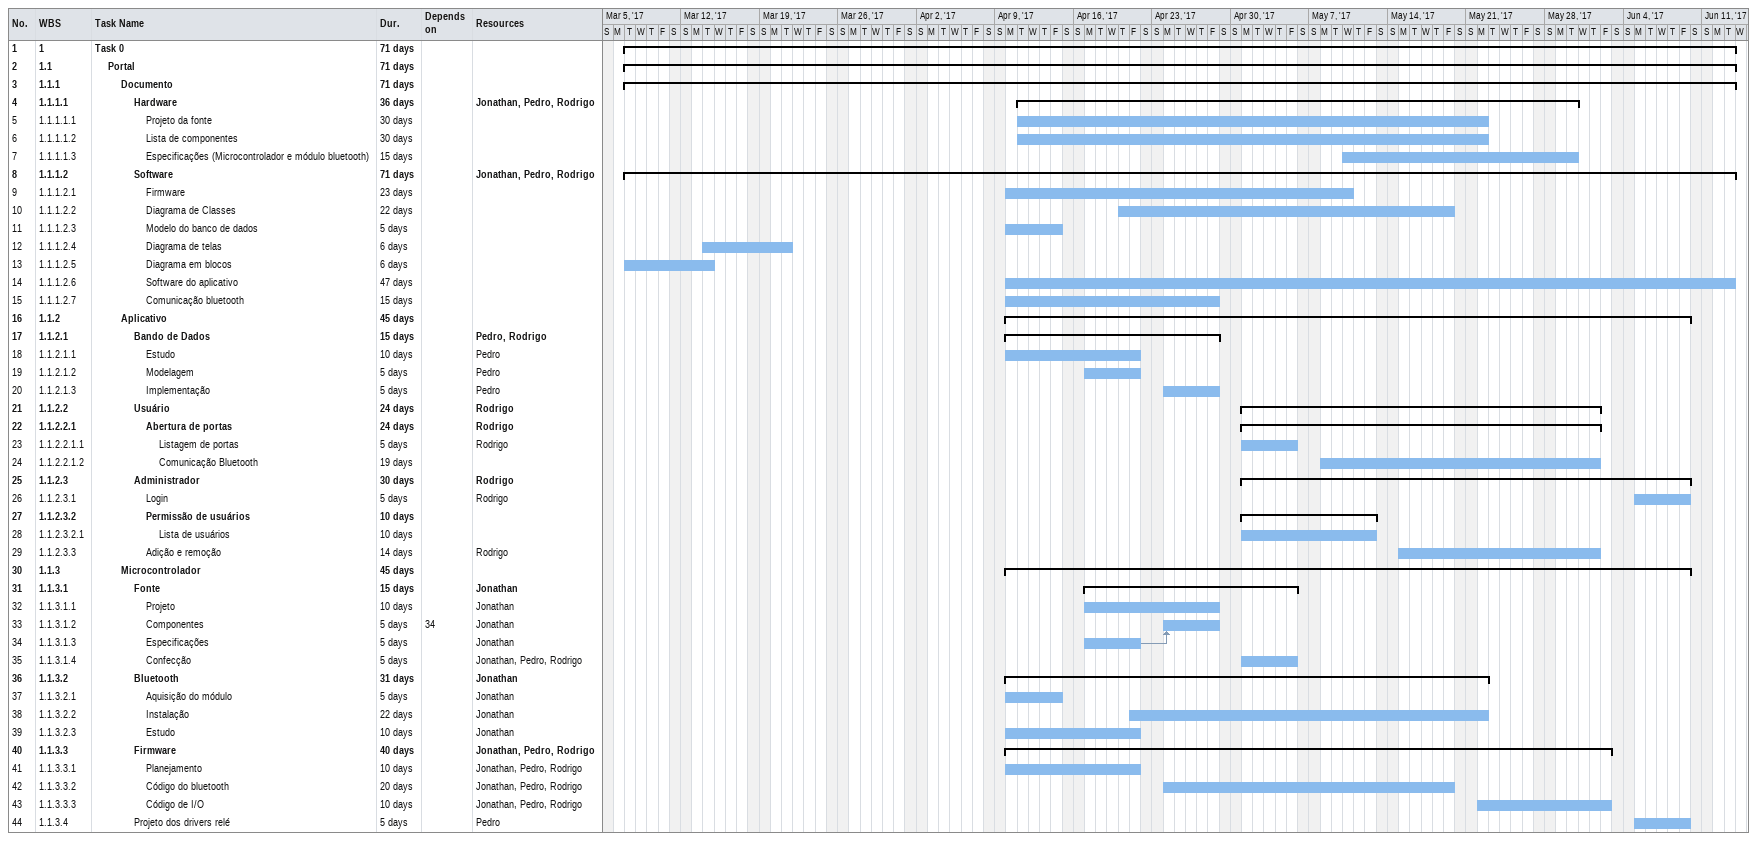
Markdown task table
| ID | WBS | Task | Duration | Start | Finish | Predecessors | Resources |
|---|---|---|---|---|---|---|---|
| 1 | 1 | **Task 0** | 71d | 2017-03-07 | 2017-06-13 |  |  |
| 2 | 1.1 | **Portal** | 71d | 2017-03-07 | 2017-06-13 |  |  |
| 3 | 1.1.1 | **Documento** | 71d | 2017-03-07 | 2017-06-13 |  |  |
| 4 | 1.1.1.1 | **Hardware** | 36d | 2017-04-11 | 2017-05-30 |  | Jonathan, Pedro, Rodrigo |
| 5 | 1.1.1.1.1 | Projeto da fonte | 30d | 2017-04-11 | 2017-05-22 |  |  |
| 6 | 1.1.1.1.2 | Lista de componentes | 30d | 2017-04-11 | 2017-05-22 |  |  |
| 7 | 1.1.1.1.3 | Especificações (Microcontrolador e módulo bluetooth) | 15d | 2017-05-10 | 2017-05-30 |  |  |
| 8 | 1.1.1.2 | **Software** | 71d | 2017-03-07 | 2017-06-13 |  | Jonathan, Pedro, Rodrigo |
| 9 | 1.1.1.2.1 | Firmware | 23d | 2017-04-10 | 2017-05-10 |  |  |
| 10 | 1.1.1.2.2 | Diagrama de Classes | 22d | 2017-04-20 | 2017-05-19 |  |  |
| 11 | 1.1.1.2.3 | Modelo do banco de dados | 5d | 2017-04-10 | 2017-04-14 |  |  |
| 12 | 1.1.1.2.4 | Diagrama de telas | 6d | 2017-03-14 | 2017-03-21 |  |  |
| 13 | 1.1.1.2.5 | Diagrama em blocos | 6d | 2017-03-07 | 2017-03-14 |  |  |
| 14 | 1.1.1.2.6 | Software do aplicativo | 47d | 2017-04-10 | 2017-06-13 |  |  |
| 15 | 1.1.1.2.7 | Comunicação bluetooth | 15d | 2017-04-10 | 2017-04-28 |  |  |
| 16 | 1.1.2 | **Aplicativo** | 45d | 2017-04-10 | 2017-06-09 |  |  |
| 17 | 1.1.2.1 | **Bando de Dados** | 15d | 2017-04-10 | 2017-04-28 |  | Pedro, Rodrigo |
| 18 | 1.1.2.1.1 | Estudo | 10d | 2017-04-10 | 2017-04-21 |  | Pedro |
| 19 | 1.1.2.1.2 | Modelagem | 5d | 2017-04-17 | 2017-04-21 |  | Pedro |
| 20 | 1.1.2.1.3 | Implementação | 5d | 2017-04-24 | 2017-04-28 |  | Pedro |
| 21 | 1.1.2.2 | **Usuário** | 24d | 2017-05-01 | 2017-06-01 |  | Rodrigo |
| 22 | 1.1.2.2.1 | **Abertura de portas** | 24d | 2017-05-01 | 2017-06-01 |  | Rodrigo |
| 23 | 1.1.2.2.1.1 | Listagem de portas | 5d | 2017-05-01 | 2017-05-05 |  | Rodrigo |
| 24 | 1.1.2.2.1.2 | Comunicação Bluetooth | 19d | 2017-05-08 | 2017-06-01 |  |  |
| 25 | 1.1.2.3 | **Administrador** | 30d | 2017-05-01 | 2017-06-09 |  | Rodrigo |
| 26 | 1.1.2.3.1 | Login | 5d | 2017-06-05 | 2017-06-09 |  | Rodrigo |
| 27 | 1.1.2.3.2 | **Permissão de usuários** | 10d | 2017-05-01 | 2017-05-12 |  |  |
| 28 | 1.1.2.3.2.1 | Lista de usuários | 10d | 2017-05-01 | 2017-05-12 |  |  |
| 29 | 1.1.2.3.3 | Adição e remoção | 14d | 2017-05-15 | 2017-06-01 |  | Rodrigo |
| 30 | 1.1.3 | **Microcontrolador** | 45d | 2017-04-10 | 2017-06-09 |  |  |
| 31 | 1.1.3.1 | **Fonte** | 15d | 2017-04-17 | 2017-05-05 |  | Jonathan |
| 32 | 1.1.3.1.1 | Projeto | 10d | 2017-04-17 | 2017-04-28 |  | Jonathan |
| 33 | 1.1.3.1.2 | Componentes | 5d | 2017-04-24 | 2017-04-28 | 34 | Jonathan |
| 34 | 1.1.3.1.3 | Especificações | 5d | 2017-04-17 | 2017-04-21 |  | Jonathan |
| 35 | 1.1.3.1.4 | Confecção | 5d | 2017-05-01 | 2017-05-05 |  | Jonathan, Pedro, Rodrigo |
| 36 | 1.1.3.2 | **Bluetooth** | 31d | 2017-04-10 | 2017-05-22 |  | Jonathan |
| 37 | 1.1.3.2.1 | Aquisição do módulo | 5d | 2017-04-10 | 2017-04-14 |  | Jonathan |
| 38 | 1.1.3.2.2 | Instalação | 22d | 2017-04-21 | 2017-05-22 |  | Jonathan |
| 39 | 1.1.3.2.3 | Estudo | 10d | 2017-04-10 | 2017-04-21 |  | Jonathan |
| 40 | 1.1.3.3 | **Firmware** | 40d | 2017-04-10 | 2017-06-02 |  | Jonathan, Pedro, Rodrigo |
| 41 | 1.1.3.3.1 | Planejamento | 10d | 2017-04-10 | 2017-04-21 |  | Jonathan, Pedro, Rodrigo |
| 42 | 1.1.3.3.2 | Código do bluetooth | 20d | 2017-04-24 | 2017-05-19 |  | Jonathan, Pedro, Rodrigo |
| 43 | 1.1.3.3.3 | Código de I/O | 10d | 2017-05-22 | 2017-06-02 |  | Jonathan, Pedro, Rodrigo |
| 44 | 1.1.3.4 | Projeto dos drivers relé | 5d | 2017-06-05 | 2017-06-09 |  | Pedro |
